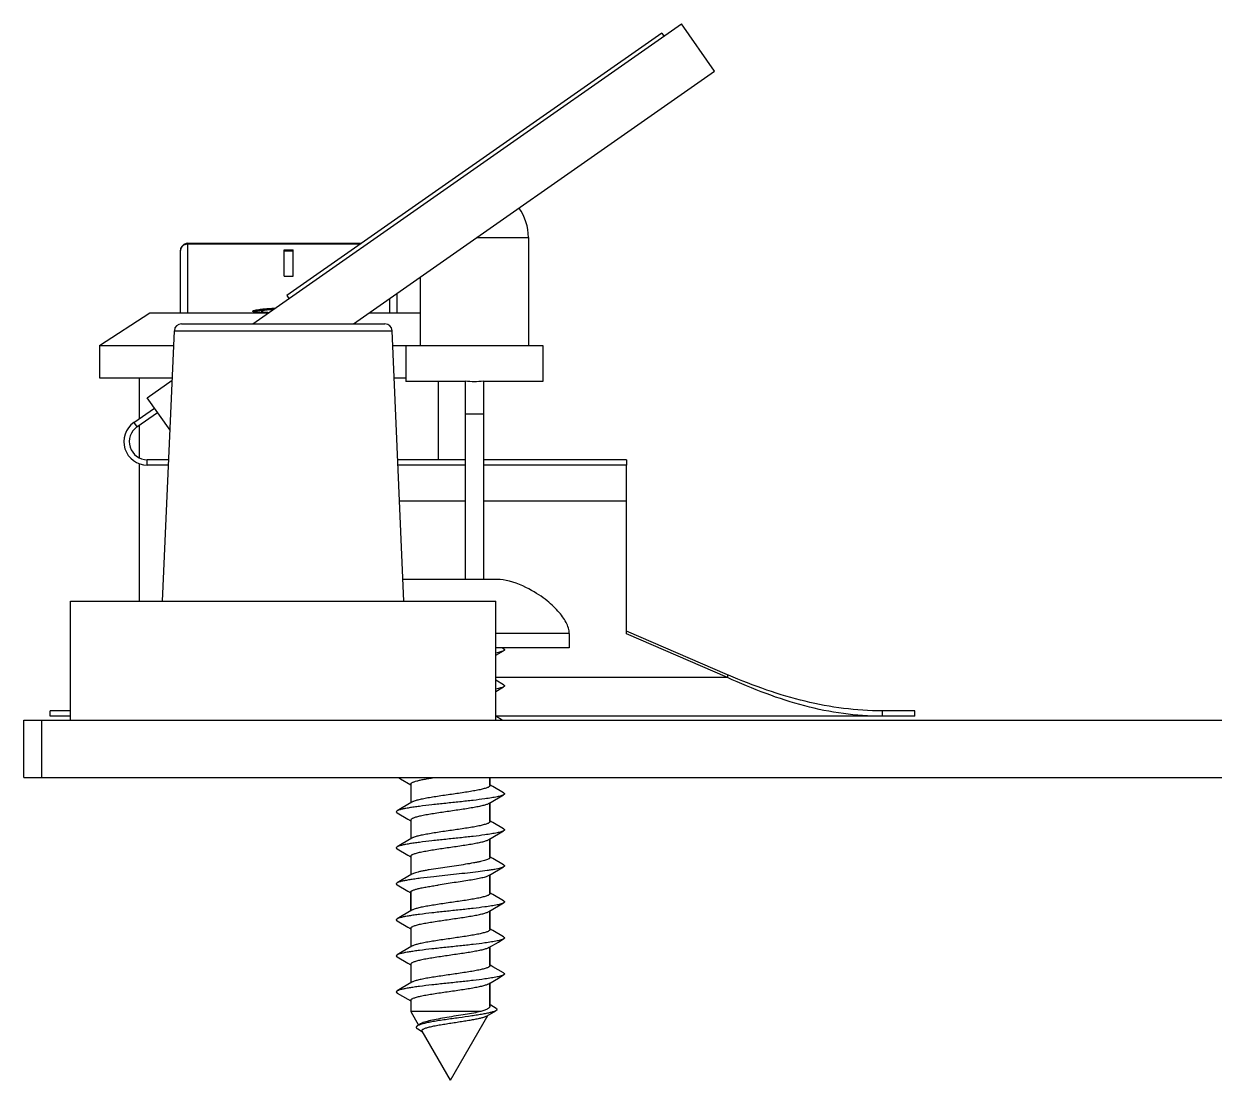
# Model space of a CAD drawing. Header units: millimetres. Extents: x 0 to 420, y 0 to 297.
# Drawn here: x 150.42 to 183.45, y 135.71 to 165.04 of the extents above; entities that cross this region are included whole.
import ezdxf

# ---------------------------------------------------------------- set-up
doc = ezdxf.new("R2010")
doc.units = ezdxf.units.MM
doc.header["$LTSCALE"] = 23.1
doc.layers.get('0').update_dxf_attribs({"linetype": 'CONTINUOUS'})
doc.layers.add('02___PRT_ALL_AXES', color=7, linetype='CONTINUOUS')

msp = doc.modelspace()

# ---------------------------------------------------------------- linework, layer by layer
at = {"color": 7, "linetype": 'Continuous'}
for p, q in [((156.774, 156.71), (168.669, 165.039)), ((169.587, 163.728), (168.669, 165.039)), ((168.12, 164.777), (157.717, 157.492)), ((168.12, 164.777), (168.178, 164.695)), ((159.564, 156.71), (169.587, 163.728)), ((154.966, 157.01), (154.966, 158.944)), ((159.791, 158.944), (154.966, 158.944)), ((159.764, 158.925), (154.966, 158.925)), ((162.992, 159.11), (164.419, 159.11)), ((164.419, 159.11), (164.419, 156.11)), ((154.766, 157.01), (154.766, 158.744)), ((157.641, 158.031), (157.641, 158.766)), ((157.641, 158.766), (157.891, 158.766)), ((157.641, 158.739), (157.891, 158.739)), ((157.891, 158.031), (157.891, 158.766)), ((157.641, 158.031), (157.891, 158.031)), ((161.419, 158.009), (161.419, 156.11)), ((157.717, 157.492), (157.775, 157.41)), ((160.566, 157.412), (160.566, 157.01)), ((160.766, 157.552), (160.766, 157.01)), ((152.516, 156.11), (153.916, 157.01)), ((153.916, 157.01), (157.203, 157.01)), ((157.016, 157.059), (157.016, 157.029)), ((159.992, 157.01), (161.419, 157.01)), ((154.793, 156.71), (160.438, 156.71)), ((154.266, 149.01), (154.594, 156.519)), ((154.594, 156.519), (160.638, 156.519)), ((160.966, 149.01), (160.638, 156.519)), ((152.516, 156.11), (152.516, 155.21)), ((152.516, 156.11), (154.576, 156.11)), ((160.656, 156.11), (164.819, 156.11)), ((161.019, 156.11), (161.019, 155.11)), ((164.819, 156.11), (164.819, 155.11)), ((152.516, 155.21), (154.536, 155.21)), ((153.616, 155.21), (153.616, 154.071)), ((153.843, 154.657), (154.533, 155.141)), ((160.695, 155.21), (161.019, 155.21)), ((162.669, 155.11), (161.019, 155.11)), ((161.916, 155.11), (161.916, 152.937)), ((162.669, 149.61), (162.669, 155.127)), ((163.169, 155.127), (163.169, 149.61)), ((164.819, 155.11), (163.169, 155.11)), ((154.473, 153.757), (153.843, 154.657)), ((153.47, 153.969), (153.556, 153.846)), ((153.556, 153.846), (154.129, 154.248)), ((162.669, 154.21), (163.169, 154.21)), ((153.616, 153.888), (153.616, 152.991)), ((153.616, 152.828), (153.616, 149.01)), ((153.843, 152.787), (153.843, 152.937)), ((154.437, 152.937), (153.843, 152.937)), ((162.669, 152.937), (160.794, 152.937)), ((167.143, 152.937), (163.169, 152.937)), ((167.143, 152.937), (167.143, 152.787)), ((160.953, 149.61), (160.94, 149.61)), ((161.049, 149.61), (160.953, 149.61)), ((161.05, 149.609), (161.049, 149.61)), ((161.649, 149.61), (161.102, 149.61)), ((161.65, 149.609), (161.649, 149.61)), ((162.744, 149.61), (161.762, 149.61)), ((162.857, 149.61), (162.857, 149.609)), ((163.404, 149.61), (162.857, 149.61)), ((163.457, 149.61), (163.457, 149.609)), ((163.553, 149.61), (163.457, 149.61)), ((151.716, 145.71), (151.716, 149.01)), ((151.716, 149.01), (163.516, 149.01)), ((163.516, 145.71), (163.516, 149.01)), ((165.553, 148.11), (163.516, 148.11)), ((165.553, 148.11), (165.553, 147.71)), ((169.943, 146.964), (167.143, 148.176)), ((165.553, 147.71), (163.516, 147.71)), ((163.728, 147.689), (163.693, 147.71)), ((163.516, 147.506), (163.728, 147.631)), ((163.728, 146.689), (163.516, 146.814)), ((169.943, 146.964), (169.943, 146.889)), ((169.969, 146.953), (169.943, 146.964)), ((163.516, 146.506), (163.728, 146.631)), ((150.416, 144.11), (150.416, 145.71)), ((150.416, 145.71), (214.416, 145.71)), ((150.916, 144.11), (150.916, 145.71)), ((151.143, 145.814), (151.143, 145.964)), ((151.716, 145.964), (151.143, 145.964)), ((163.693, 145.71), (163.516, 145.814)), ((174.232, 145.964), (174.232, 145.814)), ((175.143, 145.964), (174.232, 145.964)), ((175.143, 145.814), (175.143, 145.964)), ((150.416, 144.11), (216.916, 144.11)), ((160.814, 144.11), (160.868, 144.078)), ((160.868, 144.078), (161.153, 143.91)), ((163.353, 143.891), (163.353, 144.11)), ((163.435, 143.862), (163.353, 143.911)), ((163.728, 143.689), (163.435, 143.862)), ((161.186, 143.43), (160.92, 143.272)), ((163.32, 143.39), (163.585, 143.547)), ((163.353, 142.891), (163.353, 143.41)), ((163.585, 143.547), (163.728, 143.631)), ((160.92, 143.272), (160.778, 143.189)), ((160.778, 143.131), (161.073, 142.957)), ((161.073, 142.957), (161.153, 142.91)), ((163.435, 142.862), (163.353, 142.911)), ((163.728, 142.689), (163.435, 142.862)), ((161.186, 142.43), (160.92, 142.272)), ((163.32, 142.39), (163.585, 142.547)), ((163.353, 141.891), (163.353, 142.41)), ((163.585, 142.547), (163.728, 142.631)), ((160.92, 142.272), (160.778, 142.189)), ((160.778, 142.131), (161.073, 141.957)), ((161.073, 141.957), (161.153, 141.91)), ((163.435, 141.862), (163.353, 141.911)), ((163.728, 141.689), (163.435, 141.862)), ((161.186, 141.43), (160.92, 141.272)), ((163.32, 141.39), (163.585, 141.547)), ((163.353, 140.891), (163.353, 141.41)), ((163.585, 141.547), (163.728, 141.631)), ((160.92, 141.272), (160.778, 141.189)), ((160.778, 141.131), (161.073, 140.957)), ((161.073, 140.957), (161.153, 140.91)), ((161.153, 140.411), (161.153, 140.929)), ((163.435, 140.862), (163.353, 140.911)), ((163.728, 140.689), (163.435, 140.862)), ((161.186, 140.43), (160.92, 140.272)), ((163.32, 140.39), (163.585, 140.547)), ((163.353, 139.891), (163.353, 140.41)), ((163.585, 140.547), (163.728, 140.631)), ((160.92, 140.272), (160.778, 140.189)), ((160.778, 140.131), (161.073, 139.957)), ((161.073, 139.957), (161.153, 139.91)), ((163.435, 139.862), (163.353, 139.911)), ((163.728, 139.689), (163.435, 139.862)), ((161.186, 139.43), (160.92, 139.272)), ((163.32, 139.39), (163.585, 139.547)), ((163.353, 138.891), (163.353, 139.41)), ((163.585, 139.547), (163.728, 139.631)), ((160.92, 139.272), (160.778, 139.189)), ((160.778, 139.131), (161.073, 138.957)), ((161.073, 138.957), (161.153, 138.91)), ((163.435, 138.862), (163.353, 138.911)), ((163.728, 138.689), (163.435, 138.862)), ((161.186, 138.43), (160.92, 138.272)), ((163.32, 138.39), (163.585, 138.547)), ((163.585, 138.547), (163.728, 138.631)), ((160.92, 138.272), (160.778, 138.189)), ((160.778, 138.131), (161.073, 137.957)), ((163.353, 137.77), (163.353, 138.41)), ((161.073, 137.957), (161.153, 137.91)), ((163.374, 137.794), (163.353, 137.807)), ((163.522, 137.705), (163.374, 137.794)), ((163.101, 137.615), (161.153, 137.615)), ((162.253, 135.71), (163.291, 137.507)), ((163.271, 137.496), (163.518, 137.64)), ((161.347, 137.132), (161.476, 137.056)), ((161.424, 137.273), (161.371, 137.239)), ((162.253, 135.71), (161.467, 137.071))]:
    msp.add_line(p, q, dxfattribs=at)
at = {"color": 3, "linetype": 'Continuous'}
for p, q in [((153.47, 153.969), (154.043, 154.371)), ((154.431, 152.787), (153.843, 152.787)), ((162.669, 152.787), (160.801, 152.787)), ((167.143, 152.787), (163.169, 152.787)), ((167.143, 148.101), (167.143, 152.787)), ((162.669, 151.787), (160.844, 151.787)), ((167.143, 151.787), (163.169, 151.787)), ((169.943, 146.889), (167.143, 148.101)), ((169.943, 146.889), (163.516, 146.889)), ((151.716, 145.814), (151.143, 145.814)), ((175.143, 145.814), (163.516, 145.814))]:
    msp.add_line(p, q, dxfattribs=at)
at = {"color": 7, "linetype": 'Continuous'}
msp.add_lwpolyline([(165.553, 148.11), (165.552, 148.147), (165.547, 148.185), (165.539, 148.224), (165.529, 148.263), (165.516, 148.303), (165.5, 148.342), (165.483, 148.382), (165.463, 148.421), (165.441, 148.46), (165.418, 148.499), (165.393, 148.538), (165.366, 148.578), (165.336, 148.617), (165.306, 148.656), (165.273, 148.696), (165.238, 148.736), (165.202, 148.776), (165.163, 148.816), (165.123, 148.856), (165.08, 148.897), (165.035, 148.937), (164.987, 148.978), (164.938, 149.019), (164.885, 149.061), (164.83, 149.102), (164.772, 149.144), (164.711, 149.185), (164.647, 149.227), (164.579, 149.269), (164.507, 149.31), (164.43, 149.352), (164.35, 149.392), (164.264, 149.432), (164.174, 149.47), (164.083, 149.505), (163.989, 149.536), (163.894, 149.563), (163.801, 149.584), (163.715, 149.598), (163.632, 149.607), (163.553, 149.61)], dxfattribs=at)
for centre, radius, start, end in [((163.019, 159.11), 1.4, 0, 35.6419), ((154.966, 158.744), 0.2, 102.0734, 180.0021), ((154.966, 158.744), 0.201, 90.0408, 102.0662), ((154.966, 158.704), 0.221, 90.0219, 100.8138), ((154.793, 156.51), 0.2, 90, 177.5), ((160.438, 156.51), 0.2, 2.5, 90), ((153.843, 153.437), 0.5, 125, 270), ((161.102, 148.3), 1.31, 90.0183, 92.308), ((161.759, 143.968), 5.642, 89.967, 91.1127), ((162.747, 143.968), 5.642, 88.8873, 90.033), ((163.404, 148.3), 1.31, 87.692, 89.9817)]:
    msp.add_arc(centre, radius, start, end, dxfattribs=at)
at = {"color": 3, "linetype": 'Continuous'}
msp.add_arc((153.843, 153.437), 0.65, 125, 270, dxfattribs=at)
at = {"color": 7, "linetype": 'Continuous'}
msp.add_ellipse((162.919, 157.01), major_axis=(1.9, 0), ratio=1, start_param=-1.702758, end_param=-1.438835, dxfattribs=at)
for points, knots in [([(154.766, 158.744), (154.766, 158.765), (154.774, 158.807), (154.808, 158.861), (154.86, 158.902), (154.902, 158.917), (154.924, 158.921)], [0, 0, 0, 0, 0.239833, 0.485157, 0.738832, 1, 1, 1, 1]), ([(156.766, 157.059), (156.766, 157.061), (156.769, 157.066), (156.778, 157.071), (156.792, 157.077), (156.821, 157.085), (156.871, 157.096), (156.945, 157.108), (157.037, 157.12), (157.145, 157.13), (157.267, 157.14), (157.353, 157.144), (157.398, 157.147)], [0, 0, 0, 0, 0.009497, 0.025086, 0.048384, 0.079748, 0.166444, 0.283787, 0.429272, 0.599643, 0.791222, 1, 1, 1, 1]), ([(156.811, 157.04), (156.805, 157.041), (156.793, 157.043), (156.78, 157.047), (156.772, 157.051), (156.768, 157.054), (156.766, 157.057), (156.766, 157.059)], [0, 0, 0, 0, 0.397054, 0.689594, 0.797976, 0.883094, 1, 1, 1, 1]), ([(156.811, 157.052), (156.824, 157.056), (156.854, 157.063), (156.929, 157.076), (156.99, 157.084), (157.035, 157.089)], [0, 0, 0, 0, 0.178279, 0.406295, 1, 1, 1, 1]), ([(157.037, 157.022), (156.992, 157.024), (156.93, 157.027), (156.855, 157.033), (156.825, 157.037), (156.811, 157.04)], [0, 0, 0, 0, 0.594534, 0.822506, 1, 1, 1, 1]), ([(157.349, 157.113), (157.303, 157.11), (157.237, 157.104), (157.156, 157.095), (157.108, 157.088), (157.069, 157.081), (157.044, 157.075), (157.029, 157.069), (157.021, 157.066), (157.016, 157.062), (157.016, 157.059)], [0, 0, 0, 0, 0.409366, 0.578854, 0.72217, 0.836784, 0.920914, 0.951402, 0.974299, 1, 1, 1, 1]), ([(157.016, 157.059), (157.016, 157.057), (157.019, 157.054), (157.024, 157.051), (157.033, 157.048), (157.049, 157.044), (157.085, 157.038), (157.146, 157.033), (157.199, 157.03), (157.229, 157.028)], [0, 0, 0, 0, 0.02814, 0.050948, 0.080823, 0.162788, 0.274669, 0.585342, 1, 1, 1, 1]), ([(157.035, 157.089), (157.058, 157.092), (157.164, 157.103), (157.269, 157.11), (157.352, 157.114)], [0, 0, 0, 0, 0.222839, 1, 1, 1, 1]), ([(157.213, 157.017), (157.197, 157.017), (157.138, 157.019), (157.08, 157.02), (157.037, 157.022)], [0, 0, 0, 0, 0.26752, 1, 1, 1, 1]), ([(163.728, 147.689), (163.732, 147.687), (163.739, 147.683), (163.747, 147.675), (163.752, 147.668), (163.754, 147.66), (163.752, 147.652), (163.747, 147.645), (163.739, 147.638), (163.732, 147.633), (163.728, 147.631)], [0, 0, 0, 0, 0.164308, 0.298063, 0.406629, 0.500067, 0.593508, 0.702106, 0.835849, 1, 1, 1, 1]), ([(163.728, 147.631), (163.718, 147.625), (163.692, 147.614), (163.645, 147.599), (163.585, 147.583), (163.54, 147.574), (163.516, 147.569)], [0, 0, 0, 0, 0.165062, 0.387118, 0.665978, 1, 1, 1, 1]), ([(163.728, 146.689), (163.732, 146.687), (163.739, 146.683), (163.747, 146.675), (163.752, 146.668), (163.754, 146.66), (163.752, 146.652), (163.747, 146.645), (163.739, 146.638), (163.732, 146.633), (163.728, 146.631)], [0, 0, 0, 0, 0.164171, 0.297926, 0.406548, 0.500012, 0.593489, 0.702081, 0.835789, 1, 1, 1, 1]), ([(174.232, 145.964), (173.876, 145.964), (173.158, 146.011), (172.087, 146.212), (171.02, 146.532), (170.32, 146.805), (169.969, 146.953)], [0, 0, 0, 0, 0.242446, 0.488504, 0.740778, 1, 1, 1, 1]), ([(163.728, 146.631), (163.718, 146.625), (163.692, 146.614), (163.645, 146.599), (163.585, 146.583), (163.54, 146.574), (163.516, 146.569)], [0, 0, 0, 0, 0.165076, 0.387117, 0.665982, 1, 1, 1, 1]), ([(161.153, 143.929), (161.153, 143.933), (161.156, 143.942), (161.165, 143.953), (161.179, 143.964), (161.199, 143.975), (161.223, 143.987), (161.266, 144.003), (161.332, 144.022), (161.425, 144.044), (161.534, 144.066), (161.658, 144.089), (161.745, 144.103), (161.791, 144.11)], [0, 0, 0, 0, 0.017214, 0.037978, 0.064381, 0.09739, 0.137384, 0.184483, 0.299676, 0.441554, 0.607698, 0.795039, 1, 1, 1, 1]), ([(163.353, 143.891), (163.353, 143.886), (163.349, 143.874), (163.334, 143.86), (163.311, 143.846), (163.28, 143.832), (163.24, 143.818), (163.193, 143.804), (163.137, 143.789), (163.05, 143.769), (162.926, 143.745), (162.696, 143.706), (162.382, 143.659), (162.061, 143.614), (161.809, 143.575), (161.637, 143.547), (161.486, 143.519), (161.359, 143.491), (161.271, 143.467), (161.217, 143.446), (161.195, 143.436), (161.186, 143.43)], [0, 0, 0, 0, 0.006752, 0.01558, 0.027476, 0.042776, 0.061564, 0.08379, 0.109338, 0.13804, 0.20405, 0.279829, 0.450943, 0.629782, 0.71497, 0.793674, 0.863417, 0.922057, 0.967905, 0.985692, 1, 1, 1, 1]), ([(163.728, 143.631), (163.719, 143.626), (163.696, 143.616), (163.656, 143.602), (163.606, 143.589), (163.519, 143.569), (163.387, 143.546), (163.165, 143.513), (162.87, 143.477), (162.507, 143.437), (162.126, 143.397), (161.754, 143.357), (161.461, 143.322), (161.25, 143.294), (161.115, 143.273), (160.999, 143.253), (160.904, 143.233), (160.84, 143.215), (160.8, 143.201), (160.785, 143.193), (160.778, 143.189)], [0, 0, 0, 0, 0.010761, 0.024901, 0.042425, 0.063265, 0.114356, 0.176805, 0.287759, 0.412843, 0.543739, 0.671718, 0.788256, 0.839777, 0.885641, 0.92511, 0.957573, 0.982587, 0.992239, 1, 1, 1, 1]), ([(163.32, 143.39), (163.311, 143.385), (163.289, 143.374), (163.235, 143.354), (163.147, 143.329), (163.021, 143.301), (162.869, 143.273), (162.697, 143.245), (162.445, 143.207), (162.124, 143.161), (161.81, 143.114), (161.581, 143.075), (161.456, 143.051), (161.369, 143.031), (161.314, 143.017), (161.266, 143.002), (161.227, 142.988), (161.195, 142.974), (161.172, 142.96), (161.157, 142.946), (161.153, 142.934), (161.153, 142.929)], [0, 0, 0, 0, 0.014307, 0.032092, 0.077938, 0.136576, 0.206322, 0.285029, 0.370218, 0.549062, 0.720175, 0.795956, 0.861967, 0.890669, 0.916215, 0.93844, 0.957226, 0.972525, 0.98442, 0.993248, 1, 1, 1, 1]), ([(163.728, 143.689), (163.732, 143.687), (163.739, 143.683), (163.747, 143.675), (163.752, 143.668), (163.754, 143.66), (163.752, 143.652), (163.747, 143.645), (163.739, 143.638), (163.732, 143.633), (163.728, 143.631)], [0, 0, 0, 0, 0.164216, 0.297955, 0.406531, 0.499995, 0.593454, 0.70204, 0.835799, 1, 1, 1, 1]), ([(160.778, 143.189), (160.774, 143.187), (160.768, 143.183), (160.76, 143.175), (160.754, 143.168), (160.753, 143.16), (160.754, 143.152), (160.76, 143.145), (160.768, 143.138), (160.774, 143.133), (160.778, 143.131)], [0, 0, 0, 0, 0.164165, 0.297916, 0.406544, 0.500013, 0.593494, 0.702095, 0.835803, 1, 1, 1, 1]), ([(163.353, 142.891), (163.353, 142.886), (163.349, 142.874), (163.334, 142.86), (163.311, 142.846), (163.28, 142.832), (163.24, 142.818), (163.193, 142.804), (163.137, 142.789), (163.05, 142.769), (162.926, 142.745), (162.696, 142.706), (162.382, 142.659), (162.061, 142.614), (161.809, 142.575), (161.637, 142.547), (161.486, 142.519), (161.359, 142.491), (161.271, 142.467), (161.217, 142.446), (161.195, 142.436), (161.186, 142.43)], [0, 0, 0, 0, 0.006752, 0.01558, 0.027473, 0.042772, 0.061557, 0.083781, 0.109326, 0.138027, 0.204036, 0.279818, 0.450931, 0.629774, 0.714969, 0.793681, 0.863427, 0.922063, 0.967907, 0.985693, 1, 1, 1, 1]), ([(163.728, 142.631), (163.719, 142.626), (163.696, 142.616), (163.656, 142.602), (163.606, 142.589), (163.519, 142.569), (163.387, 142.546), (163.165, 142.513), (162.87, 142.477), (162.507, 142.437), (162.126, 142.397), (161.754, 142.357), (161.461, 142.322), (161.25, 142.294), (161.115, 142.273), (160.999, 142.253), (160.904, 142.233), (160.84, 142.215), (160.8, 142.201), (160.785, 142.193), (160.778, 142.189)], [0, 0, 0, 0, 0.010762, 0.024902, 0.042426, 0.063266, 0.114358, 0.176806, 0.287759, 0.412844, 0.54374, 0.671719, 0.788256, 0.839778, 0.885642, 0.92511, 0.957574, 0.982589, 0.99224, 1, 1, 1, 1]), ([(161.153, 141.929), (161.153, 141.934), (161.157, 141.946), (161.172, 141.96), (161.195, 141.974), (161.227, 141.988), (161.266, 142.002), (161.314, 142.017), (161.369, 142.031), (161.456, 142.051), (161.581, 142.075), (161.81, 142.114), (162.124, 142.161), (162.445, 142.207), (162.697, 142.245), (162.869, 142.273), (163.021, 142.301), (163.147, 142.329), (163.235, 142.354), (163.289, 142.374), (163.311, 142.385), (163.32, 142.39)], [0, 0, 0, 0, 0.006752, 0.01558, 0.027475, 0.042774, 0.06156, 0.083785, 0.10933, 0.13803, 0.204039, 0.279824, 0.450946, 0.629785, 0.714975, 0.793684, 0.863428, 0.922065, 0.967909, 0.985694, 1, 1, 1, 1]), ([(163.728, 142.689), (163.732, 142.687), (163.739, 142.683), (163.747, 142.675), (163.752, 142.668), (163.754, 142.66), (163.752, 142.652), (163.747, 142.645), (163.739, 142.638), (163.732, 142.633), (163.728, 142.631)], [0, 0, 0, 0, 0.164203, 0.29791, 0.406506, 0.499985, 0.593452, 0.702077, 0.835832, 1, 1, 1, 1]), ([(160.778, 142.189), (160.774, 142.187), (160.768, 142.183), (160.76, 142.175), (160.754, 142.168), (160.753, 142.16), (160.754, 142.152), (160.76, 142.145), (160.768, 142.138), (160.774, 142.133), (160.778, 142.131)], [0, 0, 0, 0, 0.164197, 0.297957, 0.406548, 0.500007, 0.593472, 0.702048, 0.835782, 1, 1, 1, 1]), ([(163.353, 141.891), (163.353, 141.888), (163.352, 141.881), (163.345, 141.871), (163.336, 141.862), (163.316, 141.848), (163.281, 141.832), (163.229, 141.814), (163.164, 141.796), (163.086, 141.777), (162.997, 141.759), (162.858, 141.733), (162.667, 141.702), (162.422, 141.665), (162.168, 141.629), (161.998, 141.604), (161.913, 141.591)], [0, 0, 0, 0, 0.006428, 0.013812, 0.02279, 0.033713, 0.061961, 0.099071, 0.144875, 0.198927, 0.260585, 0.329069, 0.482853, 0.652087, 0.827623, 1, 1, 1, 1]), ([(161.913, 141.591), (161.83, 141.578), (161.708, 141.559), (161.554, 141.532), (161.453, 141.512), (161.365, 141.492), (161.291, 141.472), (161.233, 141.453), (161.2, 141.438), (161.186, 141.43)], [0, 0, 0, 0, 0.340127, 0.492792, 0.630716, 0.751847, 0.854489, 0.937396, 1, 1, 1, 1]), ([(163.728, 141.631), (163.717, 141.624), (163.687, 141.612), (163.633, 141.595), (163.564, 141.579), (163.48, 141.562), (163.383, 141.545), (163.228, 141.522), (163.01, 141.494), (162.724, 141.461), (162.418, 141.427), (162.104, 141.394), (161.894, 141.372), (161.79, 141.36)], [0, 0, 0, 0, 0.020824, 0.049405, 0.085689, 0.129383, 0.180067, 0.23721, 0.368331, 0.516995, 0.676605, 0.840032, 1, 1, 1, 1]), ([(163.32, 141.39), (163.31, 141.384), (163.284, 141.372), (163.24, 141.356), (163.186, 141.34), (163.096, 141.317), (162.961, 141.29), (162.779, 141.258), (162.574, 141.226), (162.357, 141.194), (162.135, 141.162), (161.987, 141.14), (161.913, 141.129)], [0, 0, 0, 0, 0.025632, 0.058219, 0.097671, 0.143726, 0.253953, 0.384737, 0.530853, 0.686368, 0.84491, 1, 1, 1, 1]), ([(163.728, 141.689), (163.732, 141.687), (163.739, 141.683), (163.747, 141.675), (163.752, 141.668), (163.754, 141.66), (163.752, 141.652), (163.747, 141.645), (163.739, 141.638), (163.732, 141.633), (163.728, 141.631)], [0, 0, 0, 0, 0.164163, 0.297894, 0.406521, 0.500003, 0.593486, 0.702108, 0.835831, 1, 1, 1, 1]), ([(160.778, 141.189), (160.774, 141.187), (160.768, 141.183), (160.76, 141.175), (160.754, 141.168), (160.753, 141.16), (160.754, 141.152), (160.76, 141.145), (160.768, 141.138), (160.774, 141.133), (160.778, 141.131)], [0, 0, 0, 0, 0.164219, 0.29794, 0.406519, 0.499988, 0.593448, 0.702049, 0.835812, 1, 1, 1, 1]), ([(161.79, 141.36), (161.669, 141.347), (161.495, 141.326), (161.273, 141.297), (161.131, 141.276), (161.01, 141.255), (160.91, 141.234), (160.842, 141.216), (160.801, 141.201), (160.785, 141.193), (160.778, 141.189)], [0, 0, 0, 0, 0.354422, 0.511601, 0.651696, 0.772271, 0.871335, 0.947431, 0.976638, 1, 1, 1, 1]), ([(161.153, 140.929), (161.153, 140.933), (161.156, 140.943), (161.167, 140.956), (161.185, 140.968), (161.209, 140.98), (161.239, 140.993), (161.275, 141.005), (161.317, 141.017), (161.384, 141.035), (161.481, 141.056), (161.612, 141.081), (161.758, 141.105), (161.86, 141.121), (161.913, 141.129)], [0, 0, 0, 0, 0.016182, 0.036312, 0.06254, 0.095748, 0.136249, 0.184075, 0.23909, 0.301075, 0.444639, 0.611636, 0.79825, 1, 1, 1, 1]), ([(163.353, 140.891), (163.353, 140.886), (163.349, 140.874), (163.334, 140.86), (163.311, 140.846), (163.28, 140.832), (163.24, 140.818), (163.193, 140.804), (163.137, 140.789), (163.05, 140.769), (162.926, 140.745), (162.696, 140.706), (162.382, 140.659), (162.061, 140.614), (161.809, 140.575), (161.637, 140.547), (161.486, 140.519), (161.359, 140.491), (161.271, 140.467), (161.217, 140.446), (161.195, 140.436), (161.186, 140.43)], [0, 0, 0, 0, 0.006752, 0.015579, 0.027474, 0.042773, 0.061559, 0.083785, 0.109331, 0.138032, 0.204041, 0.27982, 0.450925, 0.629766, 0.71496, 0.793672, 0.863418, 0.922057, 0.967905, 0.985692, 1, 1, 1, 1]), ([(163.728, 140.631), (163.719, 140.626), (163.696, 140.616), (163.656, 140.602), (163.606, 140.589), (163.519, 140.569), (163.387, 140.546), (163.165, 140.513), (162.87, 140.477), (162.507, 140.437), (162.126, 140.397), (161.754, 140.357), (161.461, 140.322), (161.25, 140.294), (161.115, 140.273), (160.999, 140.253), (160.904, 140.233), (160.84, 140.215), (160.8, 140.201), (160.785, 140.193), (160.778, 140.189)], [0, 0, 0, 0, 0.010763, 0.024901, 0.042427, 0.063265, 0.114356, 0.176805, 0.287759, 0.412843, 0.543739, 0.671717, 0.788256, 0.839776, 0.885641, 0.92511, 0.957571, 0.982588, 0.992237, 1, 1, 1, 1]), ([(163.728, 140.689), (163.732, 140.687), (163.739, 140.683), (163.747, 140.675), (163.752, 140.668), (163.754, 140.66), (163.752, 140.652), (163.747, 140.645), (163.739, 140.638), (163.732, 140.633), (163.728, 140.631)], [0, 0, 0, 0, 0.164175, 0.297934, 0.406551, 0.500014, 0.593489, 0.702078, 0.835786, 1, 1, 1, 1]), ([(160.778, 140.189), (160.774, 140.187), (160.768, 140.183), (160.76, 140.175), (160.754, 140.168), (160.753, 140.16), (160.754, 140.152), (160.76, 140.145), (160.768, 140.138), (160.774, 140.133), (160.778, 140.131)], [0, 0, 0, 0, 0.164184, 0.297896, 0.406506, 0.499989, 0.593463, 0.702094, 0.835837, 1, 1, 1, 1]), ([(161.153, 139.929), (161.153, 139.934), (161.157, 139.946), (161.172, 139.96), (161.195, 139.974), (161.227, 139.988), (161.266, 140.002), (161.314, 140.017), (161.369, 140.031), (161.456, 140.051), (161.581, 140.075), (161.811, 140.114), (162.124, 140.161), (162.445, 140.207), (162.697, 140.245), (162.869, 140.273), (163.021, 140.301), (163.147, 140.329), (163.235, 140.354), (163.289, 140.374), (163.311, 140.385), (163.32, 140.39)], [0, 0, 0, 0, 0.006752, 0.01558, 0.027475, 0.042776, 0.061563, 0.08379, 0.109337, 0.138039, 0.204049, 0.279833, 0.450954, 0.629791, 0.714975, 0.79368, 0.863423, 0.922061, 0.967907, 0.985693, 1, 1, 1, 1]), ([(163.353, 139.891), (163.353, 139.886), (163.349, 139.874), (163.334, 139.86), (163.311, 139.846), (163.28, 139.832), (163.24, 139.818), (163.193, 139.804), (163.137, 139.789), (163.05, 139.769), (162.926, 139.745), (162.696, 139.706), (162.382, 139.659), (162.061, 139.614), (161.809, 139.575), (161.637, 139.547), (161.486, 139.519), (161.359, 139.491), (161.271, 139.467), (161.217, 139.446), (161.195, 139.436), (161.186, 139.43)], [0, 0, 0, 0, 0.006752, 0.01558, 0.027475, 0.042774, 0.06156, 0.083784, 0.10933, 0.13803, 0.204039, 0.279823, 0.450946, 0.629784, 0.714975, 0.793684, 0.863428, 0.922065, 0.967909, 0.985694, 1, 1, 1, 1]), ([(163.728, 139.631), (163.719, 139.626), (163.696, 139.616), (163.656, 139.602), (163.606, 139.589), (163.519, 139.569), (163.387, 139.546), (163.165, 139.513), (162.87, 139.477), (162.507, 139.437), (162.126, 139.397), (161.754, 139.357), (161.461, 139.322), (161.25, 139.294), (161.115, 139.273), (160.999, 139.253), (160.904, 139.233), (160.84, 139.215), (160.8, 139.201), (160.785, 139.193), (160.778, 139.189)], [0, 0, 0, 0, 0.010761, 0.024901, 0.042426, 0.063265, 0.114356, 0.176805, 0.287759, 0.412843, 0.543739, 0.671718, 0.788256, 0.839777, 0.885641, 0.92511, 0.957572, 0.982587, 0.992238, 1, 1, 1, 1]), ([(163.728, 139.689), (163.732, 139.687), (163.739, 139.683), (163.747, 139.675), (163.752, 139.668), (163.754, 139.66), (163.752, 139.652), (163.747, 139.645), (163.739, 139.638), (163.732, 139.633), (163.728, 139.631)], [0, 0, 0, 0, 0.164209, 0.29796, 0.406538, 0.5, 0.593461, 0.702039, 0.835791, 1, 1, 1, 1]), ([(160.778, 139.189), (160.774, 139.187), (160.768, 139.183), (160.76, 139.175), (160.754, 139.168), (160.753, 139.16), (160.754, 139.152), (160.76, 139.145), (160.768, 139.138), (160.774, 139.133), (160.778, 139.131)], [0, 0, 0, 0, 0.164162, 0.297906, 0.406536, 0.50001, 0.593493, 0.702104, 0.835816, 1, 1, 1, 1]), ([(163.32, 139.39), (163.311, 139.385), (163.289, 139.374), (163.235, 139.354), (163.147, 139.329), (163.021, 139.301), (162.869, 139.273), (162.697, 139.245), (162.445, 139.207), (162.124, 139.161), (161.81, 139.114), (161.581, 139.075), (161.456, 139.051), (161.369, 139.031), (161.314, 139.017), (161.266, 139.002), (161.227, 138.988), (161.195, 138.974), (161.172, 138.96), (161.157, 138.946), (161.153, 138.934), (161.153, 138.929)], [0, 0, 0, 0, 0.014307, 0.032092, 0.077938, 0.136576, 0.206322, 0.285029, 0.370218, 0.549062, 0.720175, 0.795956, 0.861967, 0.890669, 0.916215, 0.93844, 0.957226, 0.972525, 0.98442, 0.993248, 1, 1, 1, 1]), ([(163.353, 138.891), (163.353, 138.886), (163.349, 138.874), (163.334, 138.86), (163.311, 138.846), (163.28, 138.832), (163.24, 138.818), (163.193, 138.804), (163.137, 138.789), (163.05, 138.769), (162.926, 138.745), (162.696, 138.706), (162.382, 138.659), (162.061, 138.614), (161.809, 138.575), (161.637, 138.547), (161.486, 138.519), (161.359, 138.491), (161.271, 138.467), (161.217, 138.446), (161.195, 138.436), (161.186, 138.43)], [0, 0, 0, 0, 0.006752, 0.01558, 0.027476, 0.042776, 0.061564, 0.083791, 0.109338, 0.13804, 0.20405, 0.279828, 0.450939, 0.629779, 0.714969, 0.793674, 0.863417, 0.922057, 0.967905, 0.985692, 1, 1, 1, 1]), ([(163.728, 138.631), (163.719, 138.626), (163.696, 138.616), (163.656, 138.602), (163.606, 138.589), (163.519, 138.569), (163.387, 138.546), (163.165, 138.513), (162.87, 138.477), (162.507, 138.437), (162.126, 138.397), (161.754, 138.357), (161.461, 138.322), (161.25, 138.294), (161.115, 138.273), (160.999, 138.253), (160.904, 138.233), (160.84, 138.215), (160.8, 138.201), (160.785, 138.193), (160.778, 138.189)], [0, 0, 0, 0, 0.010761, 0.024902, 0.042426, 0.063266, 0.114357, 0.176806, 0.287759, 0.412843, 0.543739, 0.671719, 0.788256, 0.839778, 0.885642, 0.92511, 0.957574, 0.982589, 0.99224, 1, 1, 1, 1]), ([(163.728, 138.689), (163.732, 138.687), (163.739, 138.683), (163.747, 138.675), (163.752, 138.668), (163.754, 138.66), (163.752, 138.652), (163.747, 138.645), (163.739, 138.638), (163.732, 138.633), (163.728, 138.631)], [0, 0, 0, 0, 0.164213, 0.297922, 0.40651, 0.499985, 0.593448, 0.702066, 0.835825, 1, 1, 1, 1]), ([(160.778, 138.189), (160.774, 138.187), (160.768, 138.183), (160.76, 138.175), (160.754, 138.168), (160.753, 138.16), (160.754, 138.152), (160.76, 138.145), (160.768, 138.138), (160.774, 138.133), (160.778, 138.131)], [0, 0, 0, 0, 0.164188, 0.29795, 0.406551, 0.500011, 0.59348, 0.70206, 0.835781, 1, 1, 1, 1]), ([(161.153, 137.929), (161.153, 137.934), (161.157, 137.946), (161.172, 137.96), (161.195, 137.974), (161.227, 137.988), (161.266, 138.002), (161.314, 138.017), (161.369, 138.031), (161.456, 138.051), (161.581, 138.075), (161.81, 138.114), (162.124, 138.161), (162.445, 138.207), (162.697, 138.245), (162.869, 138.273), (163.021, 138.301), (163.147, 138.329), (163.235, 138.354), (163.289, 138.374), (163.311, 138.385), (163.32, 138.39)], [0, 0, 0, 0, 0.006755, 0.015582, 0.027475, 0.042774, 0.061561, 0.083784, 0.109332, 0.138032, 0.204043, 0.279825, 0.450938, 0.629781, 0.71497, 0.793677, 0.863423, 0.922062, 0.967908, 0.985693, 1, 1, 1, 1]), ([(163.353, 137.77), (163.353, 137.763), (163.35, 137.749), (163.336, 137.729), (163.315, 137.71), (163.287, 137.691), (163.25, 137.672), (163.188, 137.645), (163.137, 137.627), (163.101, 137.615)], [0, 0, 0, 0, 0.064087, 0.138408, 0.229538, 0.340739, 0.473397, 0.627825, 1, 1, 1, 1]), ([(163.518, 137.64), (163.511, 137.635), (163.493, 137.627), (163.449, 137.61), (163.378, 137.59), (163.274, 137.566), (163.149, 137.542), (163.003, 137.518), (162.781, 137.484), (162.544, 137.451), (162.301, 137.417), (162.118, 137.391), (161.942, 137.364), (161.778, 137.337), (161.633, 137.31), (161.51, 137.282), (161.424, 137.257), (161.37, 137.236), (161.349, 137.226), (161.34, 137.22)], [0, 0, 0, 0, 0.011742, 0.026237, 0.063524, 0.11155, 0.169508, 0.23624, 0.310289, 0.473209, 0.557976, 0.641938, 0.722714, 0.797911, 0.865203, 0.922434, 0.967765, 0.985556, 1, 1, 1, 1]), ([(163.101, 137.615), (163.034, 137.601), (162.89, 137.573), (162.661, 137.534), (162.413, 137.494), (162.163, 137.453), (161.925, 137.412), (161.742, 137.375), (161.615, 137.344), (161.537, 137.321), (161.475, 137.299), (161.439, 137.282), (161.424, 137.273)], [0, 0, 0, 0, 0.119378, 0.25732, 0.406327, 0.557641, 0.701775, 0.829119, 0.883666, 0.930796, 0.96973, 1, 1, 1, 1]), ([(161.467, 137.071), (161.465, 137.076), (161.461, 137.086), (161.468, 137.104), (161.483, 137.118), (161.506, 137.133), (161.537, 137.147), (161.576, 137.161), (161.622, 137.175), (161.697, 137.195), (161.804, 137.218), (161.948, 137.245), (162.105, 137.271), (162.27, 137.297), (162.438, 137.323), (162.603, 137.348), (162.759, 137.373), (162.902, 137.398), (163.026, 137.422), (163.13, 137.445), (163.202, 137.466), (163.246, 137.483), (163.264, 137.491), (163.271, 137.496)], [0, 0, 0, 0, 0.008339, 0.016698, 0.027433, 0.041658, 0.059726, 0.081652, 0.107312, 0.136486, 0.20426, 0.282399, 0.367959, 0.457829, 0.548888, 0.638116, 0.722676, 0.800014, 0.867932, 0.924654, 0.968881, 0.986083, 1, 1, 1, 1]), ([(163.522, 137.705), (163.526, 137.703), (163.533, 137.698), (163.541, 137.69), (163.547, 137.682), (163.549, 137.669), (163.542, 137.657), (163.53, 137.647), (163.523, 137.642), (163.518, 137.64)], [0, 0, 0, 0, 0.159479, 0.289598, 0.395892, 0.488901, 0.692728, 0.830773, 1, 1, 1, 1]), ([(161.34, 137.22), (161.335, 137.217), (161.325, 137.21), (161.314, 137.2), (161.308, 137.188), (161.305, 137.172), (161.315, 137.156), (161.331, 137.142), (161.341, 137.135), (161.347, 137.132)], [0, 0, 0, 0, 0.154959, 0.281875, 0.386432, 0.479319, 0.687166, 0.827984, 1, 1, 1, 1])]:
    msp.add_open_spline(points, degree=3, knots=knots, dxfattribs=at)
at = {"color": 3, "linetype": 'Continuous'}
msp.add_open_spline([(174.232, 145.814), (173.873, 145.814), (173.15, 145.865), (172.071, 146.084), (170.998, 146.433), (170.295, 146.729), (169.943, 146.889)], degree=3, knots=[0, 0, 0, 0, 0.241272, 0.486738, 0.739386, 1, 1, 1, 1], dxfattribs=at)
at = {"layer": '02___PRT_ALL_AXES', "color": 7, "linetype": 'Continuous'}
for p, q in [((163.353, 144.11), (163.353, 143.891)), ((161.153, 143.929), (161.153, 143.411)), ((163.353, 143.41), (163.353, 142.891)), ((161.153, 142.929), (161.153, 142.411)), ((163.353, 142.41), (163.353, 141.891)), ((161.153, 141.929), (161.153, 141.411)), ((163.353, 141.41), (163.353, 140.891)), ((161.153, 140.929), (161.153, 140.411)), ((163.353, 140.41), (163.353, 139.891)), ((161.153, 139.929), (161.153, 139.411)), ((163.353, 139.41), (163.353, 138.891)), ((161.153, 138.929), (161.153, 138.411)), ((163.353, 138.41), (163.353, 137.77)), ((161.153, 137.929), (161.153, 137.615)), ((161.153, 137.615), (161.371, 137.238))]:
    msp.add_line(p, q, dxfattribs=at)

doc.saveas('drawing.dxf')
